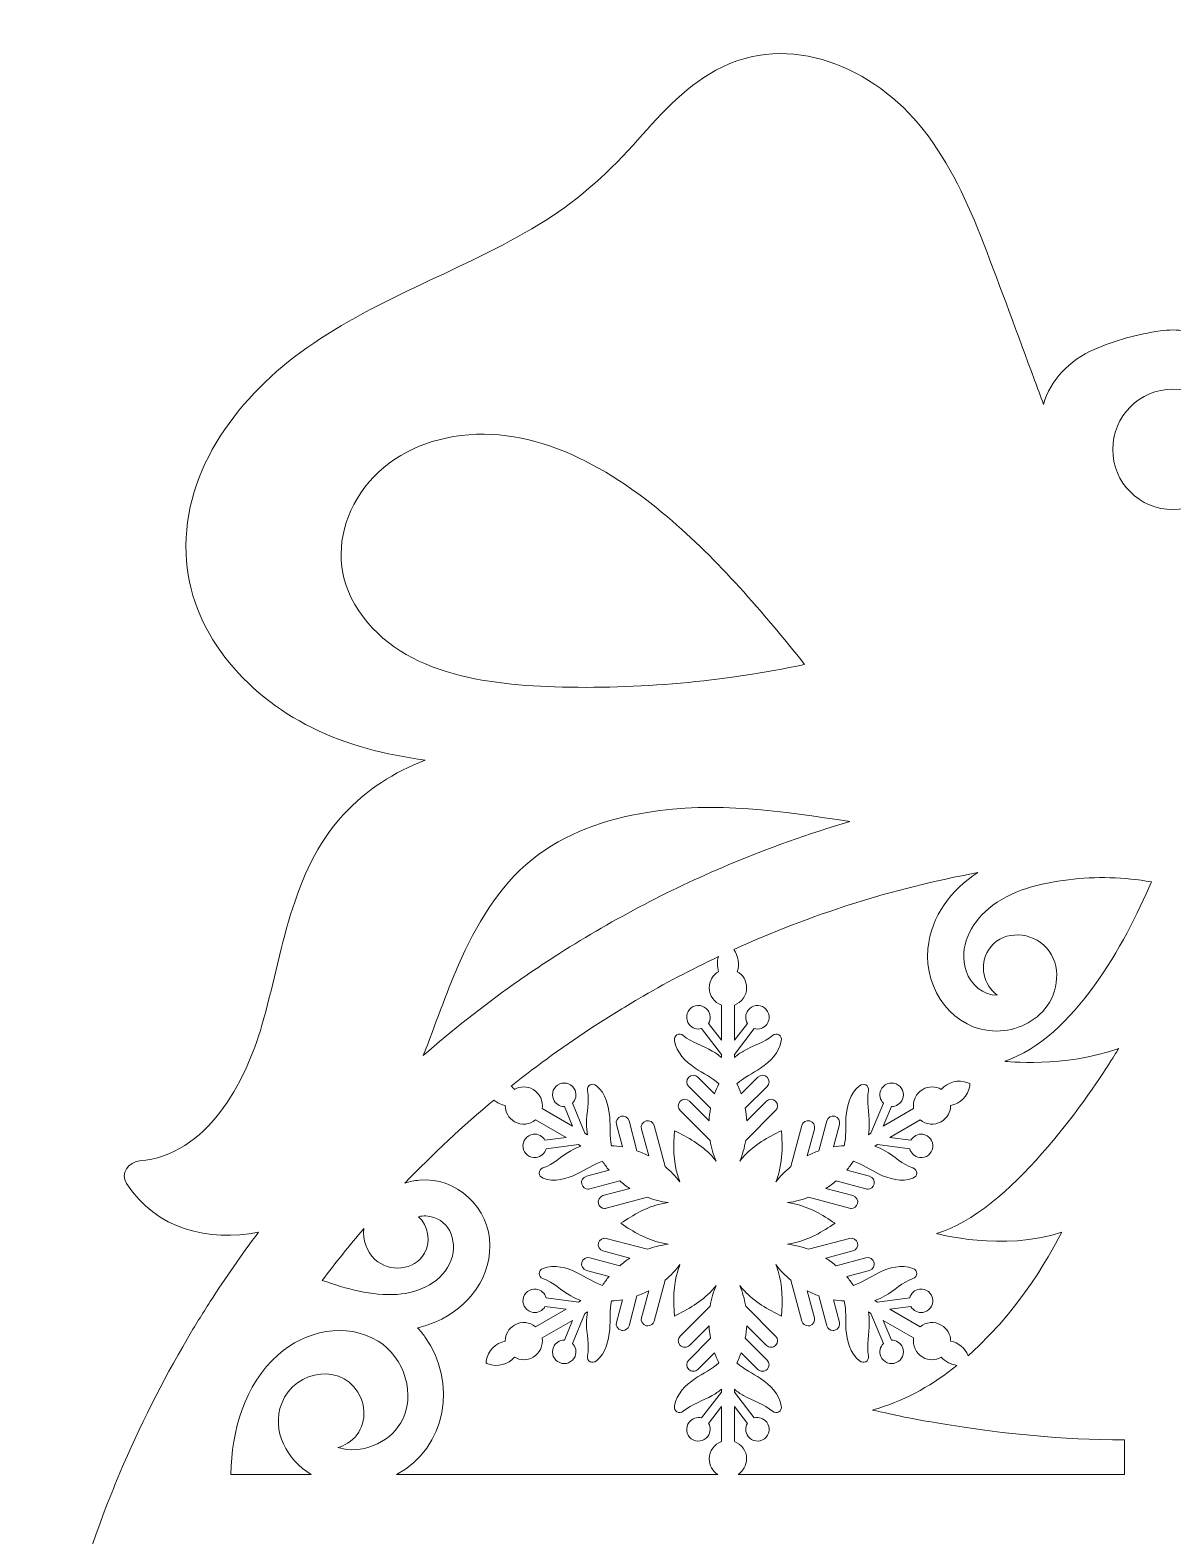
# Model space of a CAD drawing. Extents: x 464 to 616, y -200 to 2.
# Drawn here: x 464 to 540, y -98.6 to 1.6 of the extents above; entities that cross this region are included whole.
import ezdxf

# ---------------------------------------------------------------- set-up
doc = ezdxf.new("R2010")
doc.units = 0
doc.header["$MEASUREMENT"] = 0
doc.layers.add('Layer 1', color=7, linetype='Continuous', lineweight=0)

msp = doc.modelspace()

# ---------------------------------------------------------------- linework, layer by layer
at = {"layer": 'Layer 1'}
for points, knots in [([(615.75, -117.77), (615.16, -110.47), (613.53, -103.36), (610.89, -96.54), (610.61, -95.83), (610.32, -95.12), (610.03, -94.42), (608.72, -91.33), (607.22, -88.35), (605.54, -85.48), (605.05, -84.65), (604.54, -83.83), (604.02, -83.02), (603.01, -81.44), (601.94, -79.9), (600.81, -78.4), (604.11, -79.05), (607.61, -78.22), (609.59, -75.16), (610.03, -74.48), (609.43, -73.72), (608.73, -73.66), (604.24, -73.3), (601.68, -68.46), (600.58, -64.62), (599.19, -59.82), (598.69, -54.48), (595.17, -50.63), (593.64, -48.96), (591.77, -47.79), (589.73, -46.99), (592.34, -46.65), (594.89, -46.01), (597.27, -44.83), (601.72, -42.62), (605.44, -38.4), (605.63, -33.26), (605.85, -27.57), (602.02, -22.69), (597.59, -19.56), (592.81, -16.18), (587.15, -14.4), (582.17, -11.37), (579.78, -9.92), (577.76, -8.15), (575.89, -6.08), (574.25, -4.24), (572.59, -2.29), (570.4, -1.1), (565.49, 1.57), (559.82, -0.95), (556.61, -5.04), (554.83, -7.3), (553.64, -9.93), (552.6, -12.6), (551.43, -15.62), (550.33, -18.68), (549.2, -21.72), (549, -22.26), (548.8, -22.79), (548.6, -23.33), (548.16, -21.73), (546.9, -20.42), (545.23, -19.67), (543.86, -19.06), (542.32, -18.66), (540.85, -18.44), (540.57, -18.4), (540.28, -18.38), (540, -18.38), (539.72, -18.38), (539.43, -18.4), (539.15, -18.44), (537.68, -18.66), (536.14, -19.06), (534.77, -19.67), (533.1, -20.42), (531.84, -21.73), (531.4, -23.33), (531.2, -22.79), (531, -22.26), (530.8, -21.72), (529.67, -18.68), (528.57, -15.62), (527.4, -12.6), (526.36, -9.93), (525.17, -7.3), (523.39, -5.04), (520.18, -0.95), (514.51, 1.57), (509.6, -1.1), (507.41, -2.29), (505.75, -4.24), (504.11, -6.08), (502.24, -8.15), (500.22, -9.92), (497.83, -11.37), (492.85, -14.4), (487.19, -16.18), (482.41, -19.56), (477.98, -22.69), (474.15, -27.57), (474.37, -33.26), (474.56, -38.4), (478.28, -42.62), (482.73, -44.83), (485.11, -46.01), (487.66, -46.65), (490.27, -46.99), (488.23, -47.79), (486.36, -48.96), (484.83, -50.63), (481.31, -54.48), (480.81, -59.82), (479.42, -64.62), (478.32, -68.46), (475.76, -73.3), (471.27, -73.66), (470.57, -73.72), (469.97, -74.48), (470.41, -75.16), (472.39, -78.22), (475.89, -79.05), (479.19, -78.4), (478.06, -79.9), (476.99, -81.44), (475.98, -83.02), (475.46, -83.83), (474.95, -84.65), (474.46, -85.48), (472.78, -88.35), (471.28, -91.33), (469.97, -94.42), (469.68, -95.12), (469.39, -95.83), (469.11, -96.54), (466.47, -103.36), (464.84, -110.47), (464.25, -117.77), (464.08, -119.83), (464, -121.91), (464, -124), (464, -133.49), (465.72, -142.72), (469.11, -151.46), (469.39, -152.17), (469.68, -152.88), (469.97, -153.58), (473.8, -162.63), (479.28, -170.76), (486.26, -177.74), (493.24, -184.72), (501.37, -190.2), (510.42, -194.03), (519.79, -197.99), (529.74, -200), (540, -200), (550.26, -200), (560.21, -197.99), (569.58, -194.03), (578.63, -190.2), (586.76, -184.72), (593.74, -177.74), (600.72, -170.76), (606.2, -162.63), (610.03, -153.58), (610.32, -152.88), (610.61, -152.17), (610.89, -151.46), (614.28, -142.72), (616, -133.49), (616, -124), (616, -121.91), (615.92, -119.83), (615.75, -117.77)], [0, 0, 0, 0, 1, 1, 1, 2, 2, 2, 3, 3, 3, 4, 4, 4, 5, 5, 5, 6, 6, 6, 7, 7, 7, 8, 8, 8, 9, 9, 9, 10, 10, 10, 11, 11, 11, 12, 12, 12, 13, 13, 13, 14, 14, 14, 15, 15, 15, 16, 16, 16, 17, 17, 17, 18, 18, 18, 19, 19, 19, 20, 20, 20, 21, 21, 21, 22, 22, 22, 23, 23, 23, 24, 24, 24, 25, 25, 25, 26, 26, 26, 27, 27, 27, 28, 28, 28, 29, 29, 29, 30, 30, 30, 31, 31, 31, 32, 32, 32, 33, 33, 33, 34, 34, 34, 35, 35, 35, 36, 36, 36, 37, 37, 37, 38, 38, 38, 39, 39, 39, 40, 40, 40, 41, 41, 41, 42, 42, 42, 43, 43, 43, 44, 44, 44, 45, 45, 45, 46, 46, 46, 47, 47, 47, 48, 48, 48, 49, 49, 49, 50, 50, 50, 51, 51, 51, 52, 52, 52, 53, 53, 53, 54, 54, 54, 55, 55, 55, 56, 56, 56, 57, 57, 57, 58, 58, 58, 58]), ([(540, -22.32), (542.21, -22.32), (544, -24.12), (544, -26.33), (544, -28.54), (542.21, -30.33), (540, -30.33), (537.79, -30.33), (536, -28.54), (536, -26.33), (536, -24.12), (537.79, -22.32), (540, -22.32)], [0, 0, 0, 0, 1, 1, 1, 2, 2, 2, 3, 3, 3, 4, 4, 4, 4]), ([(485.36, -36.19), (484.29, -34.07), (484.54, -31.62), (485.74, -29.62), (487.02, -27.45), (489.21, -26.1), (491.65, -25.57), (497.1, -24.41), (502.36, -27.4), (506.38, -30.81), (509.8, -33.71), (512.72, -37.14), (515.51, -40.63), (510.05, -41.78), (504.47, -42.3), (498.88, -42.12), (493.92, -41.96), (487.87, -41.13), (485.36, -36.19)], [0, 0, 0, 0, 1, 1, 1, 2, 2, 2, 3, 3, 3, 4, 4, 4, 5, 5, 5, 6, 6, 6, 6]), ([(492.49, -60.62), (493.65, -57.99), (495.12, -55.43), (497.39, -53.6), (499.57, -51.85), (502.3, -50.92), (505.04, -50.47), (509.53, -49.73), (514.04, -50.4), (518.52, -51.08), (515.78, -51.89), (513.07, -52.85), (510.42, -53.97), (506.37, -55.68), (502.51, -57.73), (498.86, -60.08), (497.94, -60.68), (497.02, -61.29), (496.12, -61.93), (494.06, -63.39), (492.07, -64.97), (490.15, -66.65), (490.94, -64.62), (491.64, -62.56), (492.49, -60.62)], [0, 0, 0, 0, 1, 1, 1, 2, 2, 2, 3, 3, 3, 4, 4, 4, 5, 5, 5, 6, 6, 6, 7, 7, 7, 8, 8, 8, 8]), ([(536.4, -66.17), (536.4, -66.17), (536.22, -66.49), (535.88, -67.01), (534.26, -69.56), (529.14, -77.07), (524.28, -78.49), (524.28, -78.49), (528.73, -79.72), (532.61, -78.39), (532.61, -78.39), (530.42, -83.04), (526.39, -86.62), (526.19, -86.11), (525.74, -85.75), (525.22, -85.64), (525.22, -85.22), (525, -84.8), (524.6, -84.58), (524.14, -84.31), (523.58, -84.37), (523.2, -84.69), (523.2, -84.69), (521.18, -83.53), (521.18, -83.53), (521.18, -83.53), (522.58, -83.35), (522.58, -83.35), (522.73, -83.62), (523.03, -83.78), (523.36, -83.74), (523.79, -83.69), (524.09, -83.29), (524.03, -82.87), (523.98, -82.44), (523.59, -82.14), (523.16, -82.19), (522.83, -82.23), (522.58, -82.47), (522.5, -82.77), (522.5, -82.77), (520.35, -83.05), (520.35, -83.05), (520.35, -83.05), (520.18, -82.95), (520.18, -82.95), (520.41, -82.87), (520.64, -82.77), (520.85, -82.64), (521.48, -82.28), (522.02, -81.74), (522.71, -81.49), (523.06, -81.37), (523.04, -80.94), (522.71, -80.81), (521.95, -80.52), (521.13, -80.76), (520.43, -81.1), (519.87, -81.37), (519.34, -81.75), (518.75, -81.94), (518.61, -81.73), (518.47, -81.53), (518.31, -81.35), (518.31, -81.35), (519.82, -80.94), (519.82, -80.94), (520.05, -80.88), (520.19, -80.64), (520.13, -80.41), (520.06, -80.18), (519.83, -80.04), (519.59, -80.1), (519.59, -80.1), (517.61, -80.63), (517.61, -80.63), (517.39, -80.45), (517.17, -80.28), (516.93, -80.13), (516.93, -80.13), (518.72, -79.65), (518.72, -79.65), (518.95, -79.59), (519.09, -79.35), (519.03, -79.12), (518.96, -78.89), (518.73, -78.75), (518.49, -78.81), (518.49, -78.81), (515.77, -79.54), (515.77, -79.54), (515.32, -79.37), (514.86, -79.26), (514.38, -79.2), (514.53, -79.18), (514.68, -79.15), (514.83, -79.12), (515.32, -79), (515.79, -78.82), (516.24, -78.59), (516.68, -78.36), (517.11, -78.09), (517.53, -77.81), (516.69, -77.24), (515.81, -76.73), (514.83, -76.51), (514.68, -76.47), (514.53, -76.45), (514.38, -76.43), (514.86, -76.37), (515.32, -76.25), (515.77, -76.08), (515.77, -76.08), (518.49, -76.81), (518.49, -76.81), (518.53, -76.82), (518.57, -76.82), (518.61, -76.82), (518.8, -76.82), (518.97, -76.69), (519.03, -76.5), (519.09, -76.27), (518.95, -76.03), (518.72, -75.97), (518.72, -75.97), (516.93, -75.49), (516.93, -75.49), (517.17, -75.34), (517.39, -75.17), (517.61, -74.99), (517.61, -74.99), (519.59, -75.52), (519.59, -75.52), (519.63, -75.53), (519.67, -75.53), (519.71, -75.53), (519.9, -75.53), (520.07, -75.41), (520.13, -75.21), (520.19, -74.98), (520.05, -74.74), (519.82, -74.68), (519.82, -74.68), (518.31, -74.28), (518.31, -74.28), (518.47, -74.09), (518.61, -73.89), (518.75, -73.68), (519.34, -73.87), (519.87, -74.26), (520.43, -74.52), (521.13, -74.86), (521.95, -75.1), (522.71, -74.81), (523.04, -74.69), (523.06, -74.26), (522.71, -74.13), (522.02, -73.88), (521.48, -73.35), (520.85, -72.98), (520.64, -72.86), (520.41, -72.75), (520.18, -72.67), (520.18, -72.67), (520.35, -72.57), (520.35, -72.57), (520.35, -72.57), (522.5, -72.85), (522.5, -72.85), (522.58, -73.15), (522.83, -73.39), (523.16, -73.43), (523.59, -73.49), (523.98, -73.18), (524.03, -72.76), (524.09, -72.33), (523.79, -71.94), (523.36, -71.88), (523.03, -71.84), (522.73, -72.01), (522.58, -72.28), (522.58, -72.28), (521.18, -72.1), (521.18, -72.1), (521.18, -72.1), (523.2, -70.93), (523.2, -70.93), (523.58, -71.25), (524.14, -71.31), (524.6, -71.05), (525, -70.82), (525.22, -70.4), (525.22, -69.98), (525.85, -69.84), (526.38, -69.35), (526.49, -68.66), (526.5, -68.62), (526.5, -68.57), (526.49, -68.52), (526.46, -68.5), (526.42, -68.47), (526.37, -68.46), (525.72, -68.21), (525.03, -68.42), (524.6, -68.9), (524.23, -68.69), (523.76, -68.67), (523.36, -68.9), (522.9, -69.17), (522.68, -69.68), (522.76, -70.18), (522.76, -70.18), (520.74, -71.34), (520.74, -71.34), (520.74, -71.34), (521.28, -70.04), (521.28, -70.04), (521.59, -70.05), (521.89, -69.86), (522.02, -69.56), (522.18, -69.16), (522, -68.71), (521.6, -68.54), (521.2, -68.37), (520.74, -68.56), (520.58, -68.96), (520.45, -69.26), (520.53, -69.6), (520.75, -69.82), (520.75, -69.82), (519.91, -71.82), (519.91, -71.82), (519.91, -71.82), (519.75, -71.92), (519.75, -71.92), (519.79, -71.68), (519.81, -71.43), (519.81, -71.18), (519.81, -70.45), (519.62, -69.72), (519.75, -69), (519.81, -68.63), (519.43, -68.43), (519.15, -68.66), (518.53, -69.17), (518.32, -70), (518.26, -70.78), (518.22, -71.39), (518.29, -72.05), (518.15, -72.65), (517.9, -72.66), (517.66, -72.69), (517.42, -72.73), (517.42, -72.73), (517.83, -71.23), (517.83, -71.23), (517.89, -70.99), (517.75, -70.76), (517.52, -70.69), (517.29, -70.63), (517.05, -70.77), (516.99, -71), (516.99, -71), (516.45, -72.99), (516.45, -72.99), (516.19, -73.08), (515.93, -73.19), (515.68, -73.32), (515.68, -73.32), (516.16, -71.54), (516.16, -71.54), (516.22, -71.3), (516.08, -71.06), (515.85, -71), (515.62, -70.94), (515.38, -71.08), (515.32, -71.31), (515.32, -71.31), (514.59, -74.04), (514.59, -74.04), (514.22, -74.34), (513.88, -74.68), (513.59, -75.06), (513.65, -74.92), (513.7, -74.78), (513.75, -74.63), (513.94, -73.99), (514.01, -73.33), (514.01, -72.67), (514.01, -72.33), (513.99, -71.99), (513.97, -71.65), (513.06, -72.08), (512.18, -72.59), (511.49, -73.33), (511.38, -73.44), (511.29, -73.56), (511.2, -73.68), (511.38, -73.24), (511.51, -72.77), (511.59, -72.3), (511.59, -72.3), (513.58, -70.31), (513.58, -70.31), (513.75, -70.14), (513.75, -69.86), (513.58, -69.69), (513.41, -69.52), (513.14, -69.52), (512.97, -69.69), (512.97, -69.69), (511.66, -71), (511.66, -71), (511.65, -70.72), (511.61, -70.44), (511.56, -70.16), (511.56, -70.16), (513.02, -68.71), (513.02, -68.71), (513.19, -68.54), (513.19, -68.26), (513.02, -68.09), (512.85, -67.92), (512.57, -67.92), (512.4, -68.09), (512.4, -68.09), (511.3, -69.2), (511.3, -69.2), (511.21, -68.97), (511.12, -68.75), (511, -68.53), (511.46, -68.11), (512.06, -67.84), (512.57, -67.49), (513.21, -67.05), (513.83, -66.46), (513.96, -65.66), (514.02, -65.31), (513.65, -65.08), (513.37, -65.32), (512.81, -65.79), (512.08, -65.99), (511.45, -66.35), (511.23, -66.47), (511.03, -66.61), (510.84, -66.78), (510.84, -66.78), (510.84, -66.58), (510.84, -66.58), (510.84, -66.58), (512.16, -64.86), (512.16, -64.86), (512.46, -64.94), (512.79, -64.84), (512.99, -64.58), (513.25, -64.24), (513.19, -63.75), (512.84, -63.48), (512.5, -63.22), (512.01, -63.29), (511.75, -63.63), (511.55, -63.89), (511.54, -64.24), (511.7, -64.51), (511.7, -64.51), (510.84, -65.63), (510.84, -65.63), (510.84, -65.63), (510.84, -63.3), (510.84, -63.3), (511.31, -63.12), (511.65, -62.67), (511.65, -62.14), (511.65, -61.68), (511.4, -61.28), (511.03, -61.07), (511.19, -60.58), (511.11, -60.02), (510.8, -59.6), (515.91, -57.27), (521.35, -55.53), (527.02, -54.48), (525.27, -55.63), (523.93, -57.34), (523.71, -59.54), (523.43, -62.26), (525.42, -65.03), (528.27, -65.02), (529.58, -65.01), (530.88, -64.43), (531.64, -63.35), (532.49, -62.15), (532.56, -60.32), (531.4, -59.29), (530.33, -58.35), (528.53, -58.36), (527.73, -59.63), (527.09, -60.63), (527.41, -61.97), (528.32, -62.63), (527.41, -62.64), (526.56, -61.98), (526.25, -61.01), (525.74, -59.43), (526.55, -57.89), (527.76, -56.87), (529.19, -55.65), (531.22, -55.18), (533.05, -54.95), (534.89, -54.72), (536.75, -54.78), (538.57, -55.1), (536.8, -59.22), (533.46, -65.42), (528.82, -67.03), (528.82, -67.03), (532.8, -67.5), (536.4, -66.17)], [0, 0, 0, 0, 1, 1, 1, 2, 2, 2, 3, 3, 3, 4, 4, 4, 5, 5, 5, 6, 6, 6, 7, 7, 7, 8, 8, 8, 9, 9, 9, 10, 10, 10, 11, 11, 11, 12, 12, 12, 13, 13, 13, 14, 14, 14, 15, 15, 15, 16, 16, 16, 17, 17, 17, 18, 18, 18, 19, 19, 19, 20, 20, 20, 21, 21, 21, 22, 22, 22, 23, 23, 23, 24, 24, 24, 25, 25, 25, 26, 26, 26, 27, 27, 27, 28, 28, 28, 29, 29, 29, 30, 30, 30, 31, 31, 31, 32, 32, 32, 33, 33, 33, 34, 34, 34, 35, 35, 35, 36, 36, 36, 37, 37, 37, 38, 38, 38, 39, 39, 39, 40, 40, 40, 41, 41, 41, 42, 42, 42, 43, 43, 43, 44, 44, 44, 45, 45, 45, 46, 46, 46, 47, 47, 47, 48, 48, 48, 49, 49, 49, 50, 50, 50, 51, 51, 51, 52, 52, 52, 53, 53, 53, 54, 54, 54, 55, 55, 55, 56, 56, 56, 57, 57, 57, 58, 58, 58, 59, 59, 59, 60, 60, 60, 61, 61, 61, 62, 62, 62, 63, 63, 63, 64, 64, 64, 65, 65, 65, 66, 66, 66, 67, 67, 67, 68, 68, 68, 69, 69, 69, 70, 70, 70, 71, 71, 71, 72, 72, 72, 73, 73, 73, 74, 74, 74, 75, 75, 75, 76, 76, 76, 77, 77, 77, 78, 78, 78, 79, 79, 79, 80, 80, 80, 81, 81, 81, 82, 82, 82, 83, 83, 83, 84, 84, 84, 85, 85, 85, 86, 86, 86, 87, 87, 87, 88, 88, 88, 89, 89, 89, 90, 90, 90, 91, 91, 91, 92, 92, 92, 93, 93, 93, 94, 94, 94, 95, 95, 95, 96, 96, 96, 97, 97, 97, 98, 98, 98, 99, 99, 99, 100, 100, 100, 101, 101, 101, 102, 102, 102, 103, 103, 103, 104, 104, 104, 105, 105, 105, 106, 106, 106, 107, 107, 107, 108, 108, 108, 109, 109, 109, 110, 110, 110, 111, 111, 111, 112, 112, 112, 113, 113, 113, 114, 114, 114, 115, 115, 115, 116, 116, 116, 117, 117, 117, 118, 118, 118, 119, 119, 119, 120, 120, 120, 121, 121, 121, 122, 122, 122, 123, 123, 123, 124, 124, 124, 125, 125, 125, 126, 126, 126, 127, 127, 127, 128, 128, 128, 129, 129, 129, 130, 130, 130, 131, 131, 131, 132, 132, 132, 133, 133, 133, 134, 134, 134, 135, 135, 135, 136, 136, 136, 137, 137, 137, 138, 138, 138, 139, 139, 139, 139]), ([(509.07, -63.63), (508.81, -63.29), (508.32, -63.22), (507.97, -63.48), (507.63, -63.75), (507.56, -64.24), (507.83, -64.58), (508.03, -64.84), (508.36, -64.94), (508.66, -64.86), (508.66, -64.86), (509.97, -66.58), (509.97, -66.58), (509.97, -66.58), (509.97, -66.78), (509.97, -66.78), (509.79, -66.61), (509.58, -66.47), (509.37, -66.35), (508.74, -65.99), (508, -65.79), (507.44, -65.32), (507.16, -65.08), (506.8, -65.31), (506.85, -65.66), (506.98, -66.46), (507.6, -67.05), (508.24, -67.49), (508.75, -67.84), (509.35, -68.11), (509.81, -68.53), (509.7, -68.75), (509.6, -68.97), (509.52, -69.2), (509.52, -69.2), (508.41, -68.09), (508.41, -68.09), (508.24, -67.92), (507.97, -67.92), (507.8, -68.09), (507.63, -68.26), (507.63, -68.54), (507.8, -68.71), (507.8, -68.71), (509.25, -70.16), (509.25, -70.16), (509.2, -70.44), (509.17, -70.72), (509.16, -71), (509.16, -71), (507.85, -69.69), (507.85, -69.69), (507.68, -69.52), (507.4, -69.52), (507.23, -69.69), (507.06, -69.86), (507.06, -70.14), (507.23, -70.31), (507.23, -70.31), (509.23, -72.3), (509.23, -72.3), (509.3, -72.77), (509.43, -73.24), (509.62, -73.68), (509.53, -73.56), (509.43, -73.44), (509.33, -73.33), (508.64, -72.59), (507.75, -72.08), (506.85, -71.65), (506.85, -71.65), (506.85, -71.65), (506.85, -71.65), (506.77, -72.65), (506.77, -73.67), (507.07, -74.63), (507.11, -74.78), (507.16, -74.92), (507.22, -75.06), (506.93, -74.68), (506.6, -74.34), (506.23, -74.04), (506.23, -74.04), (505.5, -71.31), (505.5, -71.31), (505.43, -71.08), (505.2, -70.94), (504.96, -71), (504.73, -71.06), (504.59, -71.3), (504.66, -71.54), (504.66, -71.54), (505.14, -73.32), (505.14, -73.32), (504.89, -73.19), (504.63, -73.08), (504.36, -72.99), (504.36, -72.99), (503.83, -71), (503.83, -71), (503.77, -70.77), (503.53, -70.63), (503.3, -70.69), (503.07, -70.76), (502.93, -70.99), (502.99, -71.23), (502.99, -71.23), (503.39, -72.73), (503.39, -72.73), (503.15, -72.69), (502.91, -72.66), (502.67, -72.65), (502.53, -72.05), (502.6, -71.39), (502.55, -70.78), (502.49, -70), (502.29, -69.17), (501.66, -68.66), (501.39, -68.43), (501, -68.63), (501.07, -69), (501.2, -69.72), (501.01, -70.45), (501, -71.18), (501, -71.43), (501.02, -71.68), (501.07, -71.92), (501.07, -71.92), (500.9, -71.82), (500.9, -71.82), (500.9, -71.82), (500.07, -69.82), (500.07, -69.82), (500.29, -69.6), (500.37, -69.26), (500.24, -68.96), (500.07, -68.56), (499.62, -68.37), (499.22, -68.54), (498.82, -68.71), (498.63, -69.16), (498.8, -69.56), (498.92, -69.86), (499.22, -70.05), (499.53, -70.04), (499.53, -70.04), (500.07, -71.34), (500.07, -71.34), (500.07, -71.34), (498.05, -70.18), (498.05, -70.18), (498.14, -69.68), (497.91, -69.17), (497.45, -68.9), (497.06, -68.67), (496.59, -68.69), (496.22, -68.9), (496.15, -68.82), (496.07, -68.75), (495.99, -68.69), (497.78, -67.26), (499.64, -65.91), (501.57, -64.66), (502.52, -64.05), (503.48, -63.45), (504.45, -62.88), (506.18, -61.87), (507.96, -60.94), (509.78, -60.07), (509.68, -60.4), (509.68, -60.74), (509.79, -61.07), (509.42, -61.28), (509.17, -61.68), (509.17, -62.14), (509.17, -62.67), (509.5, -63.12), (509.97, -63.3), (509.97, -63.3), (509.97, -65.63), (509.97, -65.63), (509.97, -65.63), (509.12, -64.51), (509.12, -64.51), (509.28, -64.24), (509.27, -63.89), (509.07, -63.63)], [0, 0, 0, 0, 1, 1, 1, 2, 2, 2, 3, 3, 3, 4, 4, 4, 5, 5, 5, 6, 6, 6, 7, 7, 7, 8, 8, 8, 9, 9, 9, 10, 10, 10, 11, 11, 11, 12, 12, 12, 13, 13, 13, 14, 14, 14, 15, 15, 15, 16, 16, 16, 17, 17, 17, 18, 18, 18, 19, 19, 19, 20, 20, 20, 21, 21, 21, 22, 22, 22, 23, 23, 23, 24, 24, 24, 25, 25, 25, 26, 26, 26, 27, 27, 27, 28, 28, 28, 29, 29, 29, 30, 30, 30, 31, 31, 31, 32, 32, 32, 33, 33, 33, 34, 34, 34, 35, 35, 35, 36, 36, 36, 37, 37, 37, 38, 38, 38, 39, 39, 39, 40, 40, 40, 41, 41, 41, 42, 42, 42, 43, 43, 43, 44, 44, 44, 45, 45, 45, 46, 46, 46, 47, 47, 47, 48, 48, 48, 49, 49, 49, 50, 50, 50, 51, 51, 51, 52, 52, 52, 53, 53, 53, 54, 54, 54, 55, 55, 55, 56, 56, 56, 57, 57, 57, 58, 58, 58, 59, 59, 59, 60, 60, 60, 61, 61, 61, 62, 62, 62, 62]), ([(507.97, -92.14), (508.32, -92.4), (508.81, -92.33), (509.07, -91.99), (509.27, -91.73), (509.28, -91.38), (509.12, -91.12), (509.12, -91.12), (509.97, -89.99), (509.97, -89.99), (509.97, -89.99), (509.97, -92.33), (509.97, -92.33), (509.5, -92.5), (509.17, -92.95), (509.17, -93.48), (509.17, -93.92), (509.4, -94.3), (509.73, -94.52), (509.73, -94.52), (488.36, -94.52), (488.36, -94.52), (491.72, -92.78), (492.41, -88.34), (490.26, -85.36), (490.11, -85.15), (489.94, -84.95), (489.77, -84.76), (490.03, -84.7), (490.3, -84.62), (490.56, -84.53), (492.81, -83.73), (494.59, -81.76), (494.58, -79.28), (494.57, -76.81), (492.38, -74.7), (489.88, -74.94), (489.55, -74.97), (489.24, -75.04), (488.93, -75.13), (490.8, -73.18), (492.78, -71.34), (494.85, -69.61), (495.07, -69.79), (495.32, -69.92), (495.6, -69.98), (495.6, -70.4), (495.82, -70.82), (496.22, -71.05), (496.67, -71.31), (497.23, -71.25), (497.62, -70.93), (497.62, -70.93), (499.64, -72.1), (499.64, -72.1), (499.64, -72.1), (498.24, -72.28), (498.24, -72.28), (498.09, -72.01), (497.78, -71.84), (497.46, -71.88), (497.03, -71.94), (496.73, -72.33), (496.78, -72.76), (496.84, -73.18), (497.23, -73.49), (497.66, -73.43), (497.98, -73.39), (498.24, -73.15), (498.31, -72.85), (498.31, -72.85), (500.47, -72.57), (500.47, -72.57), (500.47, -72.57), (500.63, -72.67), (500.63, -72.67), (500.4, -72.75), (500.18, -72.86), (499.96, -72.98), (499.34, -73.35), (498.8, -73.88), (498.1, -74.13), (497.76, -74.26), (497.78, -74.69), (498.11, -74.81), (498.86, -75.1), (499.69, -74.86), (500.39, -74.52), (500.94, -74.26), (501.48, -73.87), (502.07, -73.68), (502.2, -73.89), (502.35, -74.09), (502.5, -74.28), (502.5, -74.28), (501, -74.68), (501, -74.68), (500.76, -74.74), (500.63, -74.98), (500.69, -75.21), (500.74, -75.41), (500.92, -75.53), (501.11, -75.53), (501.15, -75.53), (501.18, -75.53), (501.22, -75.52), (501.22, -75.52), (503.21, -74.99), (503.21, -74.99), (503.42, -75.17), (503.65, -75.34), (503.88, -75.49), (503.88, -75.49), (502.1, -75.97), (502.1, -75.97), (501.87, -76.03), (501.73, -76.27), (501.79, -76.5), (501.84, -76.69), (502.02, -76.82), (502.21, -76.82), (502.25, -76.82), (502.28, -76.82), (502.32, -76.81), (502.32, -76.81), (505.05, -76.08), (505.05, -76.08), (505.49, -76.25), (505.96, -76.37), (506.43, -76.43), (506.28, -76.45), (506.13, -76.47), (505.98, -76.51), (505.49, -76.62), (505.03, -76.8), (504.58, -77.03), (504.13, -77.26), (503.71, -77.53), (503.29, -77.81), (504.12, -78.38), (505, -78.89), (505.98, -79.12), (506.13, -79.15), (506.28, -79.18), (506.43, -79.2), (505.96, -79.26), (505.49, -79.37), (505.05, -79.54), (505.05, -79.54), (502.32, -78.81), (502.32, -78.81), (502.09, -78.75), (501.85, -78.89), (501.79, -79.12), (501.73, -79.35), (501.87, -79.59), (502.1, -79.65), (502.1, -79.65), (503.88, -80.13), (503.88, -80.13), (503.65, -80.28), (503.42, -80.45), (503.21, -80.63), (503.21, -80.63), (501.22, -80.1), (501.22, -80.1), (500.99, -80.04), (500.75, -80.18), (500.69, -80.41), (500.63, -80.64), (500.76, -80.88), (501, -80.94), (501, -80.94), (502.5, -81.35), (502.5, -81.35), (502.35, -81.53), (502.2, -81.73), (502.07, -81.94), (501.48, -81.75), (500.94, -81.37), (500.39, -81.1), (499.69, -80.76), (498.86, -80.52), (498.11, -80.81), (497.78, -80.94), (497.76, -81.37), (498.1, -81.49), (498.8, -81.74), (499.34, -82.28), (499.96, -82.64), (500.18, -82.77), (500.4, -82.87), (500.63, -82.95), (500.63, -82.95), (500.47, -83.05), (500.47, -83.05), (500.47, -83.05), (498.31, -82.77), (498.31, -82.77), (498.24, -82.47), (497.98, -82.23), (497.66, -82.19), (497.23, -82.14), (496.84, -82.44), (496.78, -82.87), (496.73, -83.29), (497.03, -83.69), (497.46, -83.74), (497.78, -83.78), (498.09, -83.62), (498.24, -83.35), (498.24, -83.35), (499.64, -83.53), (499.64, -83.53), (499.64, -83.53), (497.62, -84.69), (497.62, -84.69), (497.23, -84.37), (496.67, -84.31), (496.22, -84.58), (495.82, -84.8), (495.6, -85.22), (495.6, -85.64), (494.97, -85.78), (494.44, -86.27), (494.33, -86.96), (494.32, -87.01), (494.32, -87.05), (494.32, -87.1), (494.36, -87.12), (494.4, -87.15), (494.44, -87.16), (495.09, -87.41), (495.79, -87.2), (496.22, -86.72), (496.59, -86.93), (497.06, -86.95), (497.45, -86.72), (497.91, -86.45), (498.14, -85.94), (498.05, -85.44), (498.05, -85.44), (500.07, -84.28), (500.07, -84.28), (500.07, -84.28), (499.53, -85.58), (499.53, -85.58), (499.22, -85.58), (498.92, -85.76), (498.8, -86.06), (498.63, -86.46), (498.82, -86.92), (499.22, -87.08), (499.62, -87.25), (500.07, -87.06), (500.24, -86.66), (500.37, -86.36), (500.29, -86.02), (500.07, -85.8), (500.07, -85.8), (500.9, -83.8), (500.9, -83.8), (500.9, -83.8), (501.07, -83.7), (501.07, -83.7), (501.02, -83.95), (501, -84.2), (501, -84.44), (501.01, -85.17), (501.2, -85.9), (501.07, -86.63), (501, -86.99), (501.39, -87.19), (501.66, -86.96), (502.29, -86.45), (502.49, -85.62), (502.55, -84.85), (502.6, -84.23), (502.53, -83.58), (502.67, -82.97), (502.91, -82.96), (503.15, -82.93), (503.39, -82.89), (503.39, -82.89), (502.99, -84.4), (502.99, -84.4), (502.93, -84.63), (503.07, -84.87), (503.3, -84.93), (503.34, -84.94), (503.37, -84.94), (503.41, -84.94), (503.6, -84.94), (503.78, -84.82), (503.83, -84.62), (503.83, -84.62), (504.36, -82.63), (504.36, -82.63), (504.63, -82.54), (504.89, -82.43), (505.14, -82.3), (505.14, -82.3), (504.66, -84.09), (504.66, -84.09), (504.59, -84.32), (504.73, -84.56), (504.96, -84.62), (505, -84.63), (505.04, -84.63), (505.08, -84.63), (505.27, -84.63), (505.44, -84.51), (505.5, -84.31), (505.5, -84.31), (506.23, -81.59), (506.23, -81.59), (506.6, -81.28), (506.93, -80.94), (507.22, -80.56), (507.16, -80.7), (507.11, -80.84), (507.07, -80.99), (506.77, -81.95), (506.77, -82.97), (506.85, -83.98), (506.85, -83.98), (506.85, -83.98), (506.85, -83.98), (507.75, -83.54), (508.64, -83.03), (509.33, -82.29), (509.43, -82.18), (509.53, -82.07), (509.62, -81.95), (509.43, -82.39), (509.3, -82.85), (509.23, -83.32), (509.23, -83.32), (507.23, -85.31), (507.23, -85.31), (507.06, -85.48), (507.06, -85.76), (507.23, -85.93), (507.32, -86.01), (507.43, -86.06), (507.54, -86.06), (507.65, -86.06), (507.76, -86.01), (507.85, -85.93), (507.85, -85.93), (509.16, -84.62), (509.16, -84.62), (509.17, -84.9), (509.2, -85.18), (509.25, -85.46), (509.25, -85.46), (507.8, -86.91), (507.8, -86.91), (507.63, -87.08), (507.63, -87.36), (507.8, -87.53), (507.88, -87.61), (507.99, -87.65), (508.11, -87.65), (508.22, -87.65), (508.33, -87.61), (508.41, -87.53), (508.41, -87.53), (509.52, -86.42), (509.52, -86.42), (509.6, -86.65), (509.7, -86.88), (509.81, -87.09), (509.35, -87.52), (508.75, -87.79), (508.24, -88.13), (507.6, -88.57), (506.98, -89.16), (506.85, -89.96), (506.8, -90.31), (507.16, -90.54), (507.44, -90.31), (508, -89.83), (508.74, -89.63), (509.37, -89.27), (509.58, -89.15), (509.79, -89.01), (509.97, -88.85), (509.97, -88.85), (509.97, -89.04), (509.97, -89.04), (509.97, -89.04), (508.66, -90.76), (508.66, -90.76), (508.36, -90.68), (508.03, -90.78), (507.83, -91.04), (507.56, -91.39), (507.63, -91.88), (507.97, -92.14)], [0, 0, 0, 0, 1, 1, 1, 2, 2, 2, 3, 3, 3, 4, 4, 4, 5, 5, 5, 6, 6, 6, 7, 7, 7, 8, 8, 8, 9, 9, 9, 10, 10, 10, 11, 11, 11, 12, 12, 12, 13, 13, 13, 14, 14, 14, 15, 15, 15, 16, 16, 16, 17, 17, 17, 18, 18, 18, 19, 19, 19, 20, 20, 20, 21, 21, 21, 22, 22, 22, 23, 23, 23, 24, 24, 24, 25, 25, 25, 26, 26, 26, 27, 27, 27, 28, 28, 28, 29, 29, 29, 30, 30, 30, 31, 31, 31, 32, 32, 32, 33, 33, 33, 34, 34, 34, 35, 35, 35, 36, 36, 36, 37, 37, 37, 38, 38, 38, 39, 39, 39, 40, 40, 40, 41, 41, 41, 42, 42, 42, 43, 43, 43, 44, 44, 44, 45, 45, 45, 46, 46, 46, 47, 47, 47, 48, 48, 48, 49, 49, 49, 50, 50, 50, 51, 51, 51, 52, 52, 52, 53, 53, 53, 54, 54, 54, 55, 55, 55, 56, 56, 56, 57, 57, 57, 58, 58, 58, 59, 59, 59, 60, 60, 60, 61, 61, 61, 62, 62, 62, 63, 63, 63, 64, 64, 64, 65, 65, 65, 66, 66, 66, 67, 67, 67, 68, 68, 68, 69, 69, 69, 70, 70, 70, 71, 71, 71, 72, 72, 72, 73, 73, 73, 74, 74, 74, 75, 75, 75, 76, 76, 76, 77, 77, 77, 78, 78, 78, 79, 79, 79, 80, 80, 80, 81, 81, 81, 82, 82, 82, 83, 83, 83, 84, 84, 84, 85, 85, 85, 86, 86, 86, 87, 87, 87, 88, 88, 88, 89, 89, 89, 90, 90, 90, 91, 91, 91, 92, 92, 92, 93, 93, 93, 94, 94, 94, 95, 95, 95, 96, 96, 96, 97, 97, 97, 98, 98, 98, 99, 99, 99, 100, 100, 100, 101, 101, 101, 102, 102, 102, 103, 103, 103, 104, 104, 104, 105, 105, 105, 106, 106, 106, 107, 107, 107, 108, 108, 108, 109, 109, 109, 110, 110, 110, 111, 111, 111, 112, 112, 112, 113, 113, 113, 114, 114, 114, 115, 115, 115, 116, 116, 116, 117, 117, 117, 118, 118, 118, 119, 119, 119, 120, 120, 120, 121, 121, 121, 122, 122, 122, 123, 123, 123, 124, 124, 124, 125, 125, 125, 126, 126, 126, 127, 127, 127, 128, 128, 128, 129, 129, 129, 130, 130, 130, 131, 131, 131, 132, 132, 132, 133, 133, 133, 133]), ([(486.19, -78.16), (486.13, -78.91), (486.36, -79.67), (486.93, -80.21), (487.89, -81.09), (489.55, -80.97), (490.23, -79.8), (490.68, -79.03), (490.47, -77.96), (489.83, -77.37), (490, -77.33), (490.17, -77.32), (490.32, -77.32), (491.84, -77.4), (492.46, -78.94), (492.01, -80.23), (491.48, -81.72), (489.89, -82.43), (488.41, -82.54), (486.7, -82.66), (485.04, -82.16), (483.43, -81.61), (484.32, -80.43), (485.24, -79.28), (486.19, -78.16)], [0, 0, 0, 0, 1, 1, 1, 2, 2, 2, 3, 3, 3, 4, 4, 4, 5, 5, 5, 6, 6, 6, 7, 7, 7, 8, 8, 8, 8]), ([(510.84, -92.33), (510.84, -92.33), (510.84, -89.99), (510.84, -89.99), (510.84, -89.99), (511.7, -91.12), (511.7, -91.12), (511.54, -91.38), (511.55, -91.73), (511.75, -91.99), (512.01, -92.33), (512.5, -92.4), (512.84, -92.14), (513.19, -91.88), (513.25, -91.39), (512.99, -91.04), (512.79, -90.78), (512.46, -90.68), (512.16, -90.76), (512.16, -90.76), (510.84, -89.04), (510.84, -89.04), (510.84, -89.04), (510.84, -88.85), (510.84, -88.85), (511.03, -89.01), (511.23, -89.15), (511.45, -89.27), (512.08, -89.63), (512.81, -89.83), (513.37, -90.31), (513.65, -90.54), (514.02, -90.31), (513.96, -89.96), (513.83, -89.16), (513.21, -88.57), (512.57, -88.13), (512.06, -87.79), (511.46, -87.52), (511, -87.09), (511.12, -86.88), (511.21, -86.65), (511.3, -86.42), (511.3, -86.42), (512.4, -87.53), (512.4, -87.53), (512.49, -87.61), (512.6, -87.65), (512.71, -87.65), (512.82, -87.65), (512.93, -87.61), (513.02, -87.53), (513.19, -87.36), (513.19, -87.08), (513.02, -86.91), (513.02, -86.91), (511.56, -85.46), (511.56, -85.46), (511.61, -85.18), (511.65, -84.9), (511.66, -84.62), (511.66, -84.62), (512.97, -85.93), (512.97, -85.93), (513.05, -86.01), (513.16, -86.06), (513.27, -86.06), (513.39, -86.06), (513.5, -86.01), (513.58, -85.93), (513.75, -85.76), (513.75, -85.48), (513.58, -85.31), (513.58, -85.31), (511.59, -83.32), (511.59, -83.32), (511.51, -82.85), (511.38, -82.39), (511.2, -81.95), (511.29, -82.07), (511.38, -82.18), (511.49, -82.29), (512.18, -83.03), (513.06, -83.54), (513.97, -83.98), (514.04, -82.97), (514.04, -81.95), (513.75, -80.99), (513.7, -80.84), (513.65, -80.7), (513.59, -80.56), (513.88, -80.94), (514.22, -81.28), (514.59, -81.59), (514.59, -81.59), (515.32, -84.31), (515.32, -84.31), (515.37, -84.51), (515.55, -84.63), (515.74, -84.63), (515.78, -84.63), (515.81, -84.63), (515.85, -84.62), (516.08, -84.56), (516.22, -84.32), (516.16, -84.09), (516.16, -84.09), (515.68, -82.3), (515.68, -82.3), (515.93, -82.43), (516.19, -82.54), (516.45, -82.63), (516.45, -82.63), (516.99, -84.62), (516.99, -84.62), (517.04, -84.82), (517.21, -84.94), (517.4, -84.94), (517.44, -84.94), (517.48, -84.94), (517.52, -84.93), (517.75, -84.87), (517.89, -84.63), (517.83, -84.4), (517.83, -84.4), (517.42, -82.89), (517.42, -82.89), (517.66, -82.93), (517.9, -82.96), (518.15, -82.97), (518.29, -83.58), (518.22, -84.23), (518.26, -84.85), (518.32, -85.62), (518.53, -86.45), (519.15, -86.96), (519.43, -87.19), (519.81, -86.99), (519.75, -86.63), (519.62, -85.9), (519.81, -85.17), (519.81, -84.44), (519.81, -84.2), (519.79, -83.95), (519.75, -83.7), (519.75, -83.7), (519.91, -83.8), (519.91, -83.8), (519.91, -83.8), (520.75, -85.8), (520.75, -85.8), (520.53, -86.02), (520.45, -86.36), (520.58, -86.66), (520.74, -87.06), (521.2, -87.25), (521.6, -87.08), (522, -86.92), (522.18, -86.46), (522.02, -86.06), (521.89, -85.76), (521.59, -85.58), (521.28, -85.58), (521.28, -85.58), (520.74, -84.28), (520.74, -84.28), (520.74, -84.28), (522.76, -85.44), (522.76, -85.44), (522.68, -85.94), (522.9, -86.45), (523.36, -86.72), (523.76, -86.95), (524.23, -86.93), (524.6, -86.72), (524.87, -87.02), (525.24, -87.21), (525.64, -87.26), (524.12, -88.48), (522.36, -89.53), (520.39, -90.12), (520.27, -90.16), (520.14, -90.2), (520.02, -90.23), (520.02, -90.23), (520.02, -90.23), (520.04, -90.24), (520.05, -90.24), (520.06, -90.24), (520.07, -90.24), (520.76, -90.41), (528.38, -92.22), (536.78, -92.22), (536.78, -92.22), (536.78, -94.52), (536.78, -94.52), (536.78, -94.52), (511.08, -94.52), (511.08, -94.52), (511.42, -94.3), (511.65, -93.92), (511.65, -93.48), (511.65, -92.95), (511.31, -92.5), (510.84, -92.33)], [0, 0, 0, 0, 1, 1, 1, 2, 2, 2, 3, 3, 3, 4, 4, 4, 5, 5, 5, 6, 6, 6, 7, 7, 7, 8, 8, 8, 9, 9, 9, 10, 10, 10, 11, 11, 11, 12, 12, 12, 13, 13, 13, 14, 14, 14, 15, 15, 15, 16, 16, 16, 17, 17, 17, 18, 18, 18, 19, 19, 19, 20, 20, 20, 21, 21, 21, 22, 22, 22, 23, 23, 23, 24, 24, 24, 25, 25, 25, 26, 26, 26, 27, 27, 27, 28, 28, 28, 29, 29, 29, 30, 30, 30, 31, 31, 31, 32, 32, 32, 33, 33, 33, 34, 34, 34, 35, 35, 35, 36, 36, 36, 37, 37, 37, 38, 38, 38, 39, 39, 39, 40, 40, 40, 41, 41, 41, 42, 42, 42, 43, 43, 43, 44, 44, 44, 45, 45, 45, 46, 46, 46, 47, 47, 47, 48, 48, 48, 49, 49, 49, 50, 50, 50, 51, 51, 51, 52, 52, 52, 53, 53, 53, 54, 54, 54, 55, 55, 55, 56, 56, 56, 57, 57, 57, 58, 58, 58, 59, 59, 59, 60, 60, 60, 61, 61, 61, 62, 62, 62, 63, 63, 63, 64, 64, 64, 65, 65, 65, 66, 66, 66, 67, 67, 67, 68, 68, 68, 68]), ([(480.49, -86.56), (482.27, -84.96), (485.01, -84.35), (487.14, -85.64), (488.89, -86.71), (489.72, -89.27), (488.65, -91.09), (487.85, -92.45), (485.97, -93.22), (484.47, -92.72), (484.69, -92.66), (484.91, -92.57), (485.11, -92.44), (486.13, -91.82), (486.45, -90.55), (486.01, -89.47), (485.01, -87), (481.61, -87.5), (480.73, -89.79), (480.02, -91.64), (481.09, -93.56), (482.69, -94.52), (482.69, -94.52), (477.34, -94.52), (477.34, -94.52), (477.43, -91.58), (478.23, -88.59), (480.49, -86.56)], [0, 0, 0, 0, 1, 1, 1, 2, 2, 2, 3, 3, 3, 4, 4, 4, 5, 5, 5, 6, 6, 6, 7, 7, 7, 8, 8, 8, 9, 9, 9, 9])]:
    msp.add_open_spline(points, degree=3, knots=knots, dxfattribs=at)

doc.saveas('drawing.dxf')
